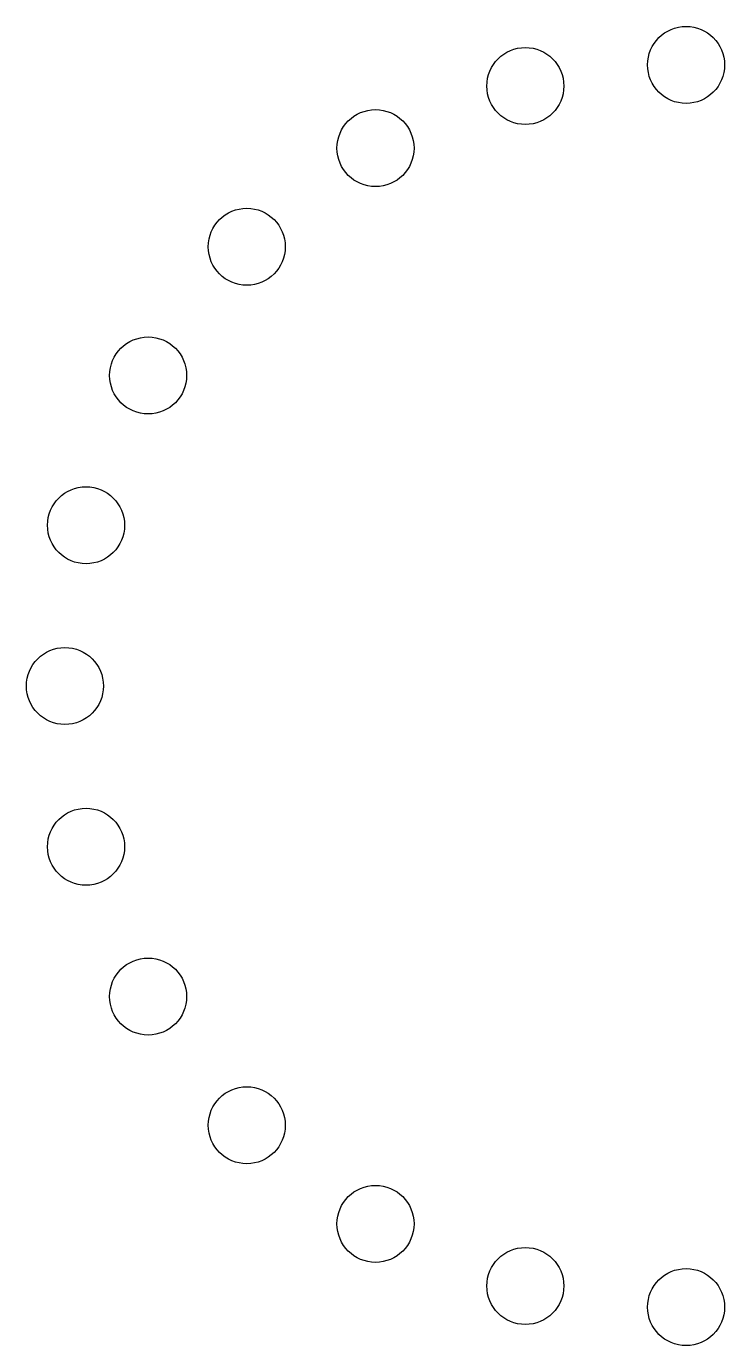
# Model space of a CAD drawing. Header units: millimetres. Extents: x -53 to 3, y -53 to 53.
import ezdxf

# ---------------------------------------------------------------- set-up
doc = ezdxf.new("R2010")
doc.units = ezdxf.units.MM

msp = doc.modelspace()

# ---------------------------------------------------------------- linework, layer by layer
for centre in [(0, 50), (-12.94, 48.3), (-25, 43.3), (-35.36, 35.36), (-43.3, 25), (-48.3, 12.94), (-50, 0), (-48.3, -12.94), (-43.3, -25), (-35.36, -35.36), (-25, -43.3), (-12.94, -48.3), (0, -50)]:
    msp.add_circle(centre, 3.1)

doc.saveas('drawing.dxf')
